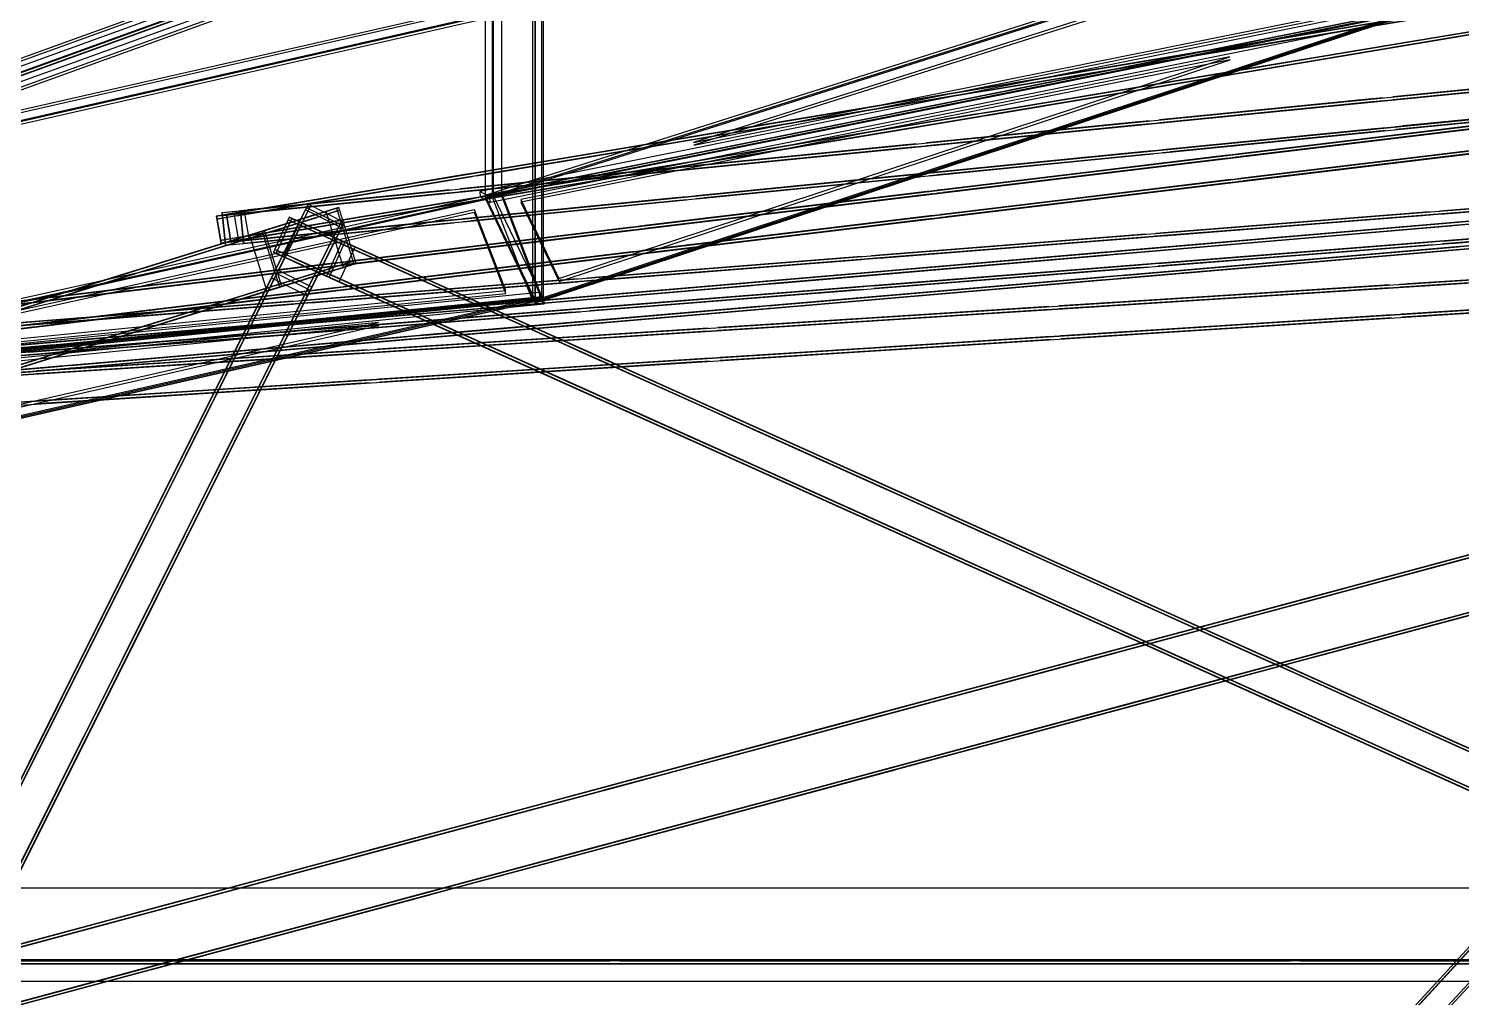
# Model space of a CAD drawing. Header units: millimetres. Extents: x -52000 to 48850, y -48850 to 51750.
# Drawn here: x 11668 to 19492, y 22304 to 27594 of the extents above; entities that cross this region are included whole.
import ezdxf

# ---------------------------------------------------------------- set-up
doc = ezdxf.new("R2010")
doc.units = ezdxf.units.MM
doc.layers.add('D-STR-BASE', color=7, linetype='Continuous', lineweight=25)
doc.layers.add('D-STR-STRC', color=7, linetype='Continuous', lineweight=25)

msp = doc.modelspace()

# ---------------------------------------------------------------- linework, layer by layer
at = {"layer": 'D-STR-BASE'}
for points in [[(-24900, -22900), (24900, -22900), (24900, 22900), (-24900, 22900)], [(24450, 22390), (-24450, 22390), (-24450, 22510), (24450, 22510)], [(24450, 22390), (-24450, 22390), (-24450, 22510), (24450, 22510)]]:
    msp.add_lwpolyline(points, close=True, dxfattribs=at)
at = {"layer": 'D-STR-STRC'}
for points in [[(29278.2, 29340.4), (29220.3, 29330.7), (12692, 26569.9), (12749.9, 26579.6)], [(29280.8, 29324.6), (29222.9, 29315), (12694.7, 26554.1), (12752.6, 26563.8)], [(29300.3, 29208.2), (29242.4, 29198.6), (12714.1, 26437.7), (12772, 26447.4)], [(29302.9, 29192.5), (29245, 29182.8), (12716.7, 26421.9), (12774.6, 26431.6)], [(14249.9, 28304.8), (9628.9, 26632.7), (9408, 27233.3)], [(14250.5, 28289.5), (9629.6, 26617.4), (9408.7, 27218)], [(14249.9, 28304.8), (14470.8, 27733.9), (9628.9, 26632.7)], [(14250.4, 28289.5), (14471.3, 27718.6), (9629.5, 26617.4)], [(14162.9, 26662), (14162.9, 28282), (14160.1, 28287.8), (14160.1, 26667.8)], [(14160.2, 28287.1), (14160.2, 26668.3), (14434.8, 26097.6), (14434.8, 27716.4)], [(14199.8, 28293), (14199.9, 26674.2), (14420.6, 26103.2), (14420.5, 27722)], [(14204.2, 28301.1), (14204.3, 26682.3), (14478.9, 26112.2), (14478.9, 27730.9)], [(14252.1, 26679.1), (14252.1, 28299.1), (14249.9, 28304.8), (14249.9, 26684.8)], [(14250, 28304.1), (14250, 26685.3), (14470.7, 26114.6), (14470.7, 27733.4)], [(14116, 28177.3), (14279.9, 27753.5), (10686.4, 26936.2)], [(19267.9, 27708.7), (18993, 28218.4), (14159.3, 26683.1)], [(19268.7, 27693.4), (18993.8, 28203.1), (14160.1, 26667.8)], [(14116.5, 28162), (14280.4, 27738.2), (10687, 26920.9)], [(19070, 27729.5), (18867.1, 28105.8), (15299.3, 26972.5)], [(19070.8, 27714.3), (18867.9, 28090.5), (15300.1, 26957.3)], [(28018.6, 28086.3), (27982.7, 28081.9), (8461.9, 25725), (8497.9, 25729.3)], [(28020.5, 28070.4), (27984.6, 28066.1), (8463.9, 25709.1), (8499.8, 25713.4)], [(13262.1, 28025.1), (9765.5, 26759.8), (9598.4, 27214.3)], [(13262.7, 28009.8), (9766.1, 26744.5), (9599, 27199)], [(12726.1, 26574.4), (12726.1, 26574.4), (28002.4, 28083.3), (28002.4, 28083.3)], [(28034.7, 27953.2), (27998.8, 27948.9), (8478, 25591.9), (8513.9, 25596.3)], [(28036.6, 27937.4), (28000.7, 27933), (8479.9, 25576.1), (8515.8, 25580.4)], [(12740.6, 26427.1), (12740.6, 26427.1), (28016.9, 27936), (28016.9, 27936)], [(19267.9, 27708.7), (14159.3, 26683.1), (14434.1, 26112.1)], [(14432.1, 27722.7), (14432.1, 26102.7), (14434.9, 26096.9), (14434.9, 27716.9)], [(14468.5, 27739.6), (14468.5, 26119.6), (14470.8, 26113.9), (14470.8, 27733.9)], [(19570.5, 27718.8), (18278.2, 27503), (18242.1, 27497)], [(19573.1, 27703.1), (18280.9, 27487.2), (18244.8, 27481.2)], [(19596, 27723.1), (19559.9, 27717.1), (18267.7, 27501.2)], [(19598.7, 27707.3), (19562.6, 27701.3), (18270.3, 27485.5)], [(19268.7, 27693.4), (14160.1, 26667.8), (14434.9, 26096.9)], [(19592.5, 27586.7), (18300.3, 27370.8), (18264.2, 27364.8)], [(19595.2, 27570.9), (18302.9, 27355), (18266.8, 27349)], [(19618.1, 27590.9), (19582, 27584.9), (18289.8, 27369.1)], [(19620.7, 27575.2), (19584.6, 27569.1), (18292.4, 27353.3)], [(18193.1, 27488.8), (16900.9, 27272.9), (16864.8, 27266.9)], [(18195.7, 27473), (16903.5, 27257.1), (16867.4, 27251.1)], [(18218.7, 27493), (18182.6, 27487), (16890.3, 27271.2)], [(18221.3, 27477.3), (18185.2, 27471.2), (16893, 27255.4)], [(18228.3, 27439.4), (14355.2, 26661.9), (14563.6, 26229)], [(18229.1, 27424.2), (14356, 26646.6), (14564.4, 26213.7)], [(18215.2, 27356.6), (16923, 27140.8), (16886.9, 27134.7)], [(18217.8, 27340.8), (16925.6, 27125), (16889.5, 27118.9)], [(18240.7, 27360.9), (18204.6, 27354.8), (16912.4, 27139)], [(18243.4, 27345.1), (18207.3, 27339.1), (16915, 27123.2)], [(19117, 27221.7), (19117, 27221.7), (20293.5, 27337.9)], [(19118.6, 27205.8), (19118.6, 27205.8), (20295.1, 27322)], [(19158.8, 27225.9), (20335.3, 27342.1), (20335.3, 27342.1)], [(19160.4, 27209.9), (20336.8, 27326.1), (20336.8, 27326.1)], [(16815.8, 27258.7), (15523.5, 27042.9), (15487.4, 27036.8)], [(16818.4, 27242.9), (15526.2, 27027.1), (15490.1, 27021)], [(16841.3, 27263), (16805.2, 27256.9), (15513, 27041.1)], [(16843.9, 27247.2), (16807.8, 27241.2), (15515.6, 27025.3)], [(27118.3, 27190.9), (27099.7, 27189.3), (4228.7, 25234.7), (4247.4, 25236.3)], [(27119.7, 27175), (27101.1, 27173.4), (4230.1, 25218.7), (4248.7, 25220.3)], [(8483.1, 25726.5), (8483.1, 25726.5), (27109.6, 27189.2), (27109.6, 27189.2)], [(17844, 27096), (17844, 27096), (19020.5, 27212.2)], [(17845.5, 27080.1), (17845.5, 27080.1), (19022, 27196.3)], [(17885.8, 27100.1), (19062.3, 27216.3), (19062.3, 27216.3)], [(17887.3, 27084.2), (19063.8, 27200.4), (19063.8, 27200.4)], [(19133.1, 27058.5), (19133.1, 27058.5), (20309.6, 27174.7)], [(19134.7, 27042.6), (19134.7, 27042.6), (20311.2, 27158.8)], [(19174.9, 27062.6), (20351.4, 27178.9), (20351.4, 27178.9)], [(19176.5, 27046.7), (20353, 27162.9), (20353, 27162.9)], [(16837.8, 27126.5), (15545.6, 26910.7), (15509.5, 26904.7)], [(16840.5, 27110.8), (15548.2, 26894.9), (15512.1, 26888.9)], [(16863.4, 27130.8), (16827.3, 27124.8), (15535, 26908.9)], [(16866, 27115), (16829.9, 27109), (15537.7, 26893.1)], [(16570.9, 26970.2), (16570.9, 26970.2), (17747.4, 27086.4)], [(16572.5, 26954.3), (16572.5, 26954.3), (17749, 27070.5)], [(16612.7, 26974.4), (17789.2, 27090.6), (17789.2, 27090.6)], [(16614.3, 26958.4), (17790.8, 27074.7), (17790.8, 27074.7)], [(19820.6, 27096.4), (18280.6, 26910.5), (18258.2, 26907.8)], [(19822.5, 27080.5), (18282.5, 26894.6), (18260.1, 26891.9)], [(19849.1, 27099.9), (19826.7, 27097.2), (18286.7, 26911.2)], [(19851, 27084), (19828.7, 27081.3), (18288.6, 26895.4)], [(27129.7, 27057.4), (27111.1, 27055.8), (4240.2, 25101.1), (4258.8, 25102.7)], [(27131.1, 27041.5), (27112.5, 27039.9), (4241.5, 25085.2), (4260.1, 25086.8)], [(8494.7, 25578.9), (8494.7, 25578.9), (27121.2, 27041.6), (27121.2, 27041.6)], [(15438.4, 27028.6), (14146.2, 26812.8), (14110.1, 26806.8)], [(15441, 27012.9), (14148.8, 26797), (14112.7, 26791)], [(15464, 27032.9), (15427.9, 27026.9), (14135.6, 26811)], [(15466.6, 27017.1), (15430.5, 27011.1), (14138.3, 26795.2)], [(17860.1, 26932.8), (17860.1, 26932.8), (19036.6, 27049)], [(17861.7, 26916.9), (17861.7, 26916.9), (19038.1, 27033.1)], [(17901.9, 26936.9), (19078.4, 27053.1), (19078.4, 27053.1)], [(17903.4, 26921), (19079.9, 27037.2), (19079.9, 27037.2)], [(15297.9, 26844.5), (15297.9, 26844.5), (16474.4, 26960.7)], [(15299.5, 26828.6), (15299.5, 26828.6), (16476, 26944.8)], [(15339.7, 26848.6), (16516.2, 26964.8), (16516.2, 26964.8)], [(15341.3, 26832.7), (16517.8, 26948.9), (16517.8, 26948.9)], [(16587.1, 26807), (16587.1, 26807), (17763.5, 26923.2)], [(16628.8, 26811.2), (17805.3, 26927.4), (17805.3, 26927.4)], [(19836.6, 26963.4), (18296.6, 26777.5), (18274.2, 26774.8)], [(19838.5, 26947.5), (18298.5, 26761.6), (18276.1, 26758.9)], [(19865.2, 26966.8), (19842.8, 26964.1), (18302.8, 26778.2)], [(19867.1, 26951), (19844.7, 26948.3), (18304.7, 26762.3)], [(14066.7, 26722.9), (15243.2, 26839.1), (15243.2, 26839.1)], [(15460.5, 26896.5), (14168.2, 26680.6), (14132.1, 26674.6)], [(15463.1, 26880.7), (14170.9, 26664.8), (14134.8, 26658.8)], [(15486, 26900.7), (15449.9, 26894.7), (14157.7, 26678.9)], [(15488.7, 26885), (15452.6, 26878.9), (14160.3, 26663.1)], [(16588.6, 26791.1), (16588.6, 26791.1), (17765.1, 26907.3)], [(16630.4, 26795.2), (17806.9, 26911.4), (17806.9, 26911.4)], [(18193.8, 26900), (16653.8, 26714.1), (16631.4, 26711.4)], [(18195.7, 26884.1), (16655.7, 26698.2), (16633.3, 26695.5)], [(18222.4, 26903.5), (18200, 26900.8), (16660, 26714.8)], [(18224.3, 26887.6), (18201.9, 26884.9), (16661.9, 26698.9)], [(14061, 26798.6), (12838.9, 26594.4), (12802.8, 26588.4)], [(14063.7, 26782.8), (12841.6, 26578.6), (12805.5, 26572.6)], [(14086.6, 26802.8), (14050.5, 26796.8), (12828.4, 26592.7)], [(14089.2, 26787.1), (14053.1, 26781), (12831, 26576.9)], [(14024.9, 26718.8), (14024.9, 26718.8), (15201.4, 26835)], [(14026.5, 26702.8), (14026.5, 26702.8), (15202.9, 26819)], [(14068.2, 26707), (15244.7, 26823.2), (15244.7, 26823.2)], [(15314, 26681.3), (15314, 26681.3), (16490.5, 26797.5)], [(15315.6, 26665.4), (15315.6, 26665.4), (16492.1, 26781.6)], [(15355.8, 26685.4), (16532.3, 26801.6), (16532.3, 26801.6)], [(15357.4, 26669.5), (16533.9, 26785.7), (16533.9, 26785.7)], [(18209.9, 26767), (16669.9, 26581), (16647.5, 26578.3)], [(18238.5, 26770.4), (18216.1, 26767.7), (16676.1, 26581.8)], [(14470.2, 26129.2), (14249.3, 26700.1), (9407.5, 25628.6)], [(14470.8, 26113.9), (14249.9, 26684.8), (9408, 25613.3)], [(12824, 26600.1), (12824, 26600.1), (13928.3, 26709.2)], [(12825.6, 26584.2), (12825.6, 26584.2), (13929.9, 26693.3)], [(12865.8, 26604.3), (13970.1, 26713.4), (13970.1, 26713.4)], [(12867.4, 26588.3), (13971.7, 26697.4), (13971.7, 26697.4)], [(14186.2, 26676), (14131.6, 26705.4), (14133.2, 26674.9), (14187.7, 26645.5)], [(16567.1, 26703.6), (15027.1, 26517.7), (15004.7, 26515)], [(16569, 26687.7), (15029, 26501.8), (15006.6, 26499.1)], [(16595.7, 26707.1), (16573.3, 26704.4), (15033.3, 26518.4)], [(16597.6, 26691.2), (16575.2, 26688.5), (15035.2, 26502.5)], [(18211.8, 26751.1), (16671.8, 26565.2), (16649.4, 26562.5)], [(18240.4, 26754.5), (18218, 26751.8), (16678, 26565.9)], [(19374.7, 26597.8), (19374.7, 26597.8), (20830.2, 26712.1)], [(19376, 26581.9), (19376, 26581.9), (20831.5, 26696.2)], [(19416.6, 26601.1), (20872.1, 26715.4), (20872.1, 26715.4)], [(19417.8, 26585.1), (20873.4, 26699.4), (20873.4, 26699.4)], [(13362, 26617.8), (12943.2, 26487.8), (-256.8, 22390.4), (162, 22520.4)], [(13366.7, 26602.5), (12947.9, 26472.5), (-252.1, 22375.1), (166.7, 22505.1)], [(4239.8, 25234.6), (4239.8, 25234.6), (26574.2, 26652.7), (26574.2, 26652.7)], [(14273.5, 26163.4), (14102.6, 26605.4), (10354.2, 25775.9)], [(26554.9, 26607.3), (26162.1, 26501.7), (10913.3, 22404.3), (11306.2, 22509.9)], [(13194.4, 26634.8), (13008.8, 26263.6), (10960.1, 22166.2), (11145.7, 22537.3)], [(13208.7, 26627.6), (13023.1, 26256.5), (10974.4, 22159), (11160, 22530.2)], [(14083.1, 26666.4), (12861, 26462.3), (12824.9, 26456.2)], [(14085.8, 26650.6), (12863.7, 26446.5), (12827.6, 26440.4)], [(14108.7, 26670.7), (14072.6, 26664.6), (12850.5, 26460.5)], [(14111.3, 26654.9), (14075.2, 26648.9), (12853.1, 26444.7)], [(13456.8, 26312.2), (13362, 26617.8), (12943.2, 26487.8), (13038, 26182.2)], [(13376.3, 26506.7), (13179.5, 26605.1), (12994, 26233.9), (13190.7, 26135.5)], [(13391.2, 26536.4), (13194.4, 26634.8), (13008.8, 26263.6), (13205.6, 26165.2)], [(13391.2, 26536.4), (13194.4, 26634.8), (13186, 26617.9), (13382.7, 26519.5)], [(13456.8, 26312.2), (13362, 26617.8), (13348.9, 26613.7), (13443.7, 26308.1)], [(14041, 26555.6), (14041, 26555.6), (15217.5, 26671.8)], [(14042.6, 26539.6), (14042.6, 26539.6), (15219.1, 26655.8)], [(14082.8, 26559.7), (15259.3, 26675.9), (15259.3, 26675.9)], [(14084.4, 26543.8), (15260.9, 26660), (15260.9, 26660)], [(14274.1, 26148.1), (14103.1, 26590.1), (10354.8, 25760.6)], [(26559.1, 26591.8), (26166.2, 26486.3), (10917.5, 22388.8), (11310.3, 22494.4)], [(13376.9, 26543.5), (13191.3, 26172.4), (11142.6, 22074.9), (11328.2, 22446.1)], [(13391.2, 26536.4), (13205.6, 26165.2), (11156.9, 22067.8), (11342.5, 22439)], [(13234.9, 26578.4), (12254.9, 26274.2), (11917.9, 26169.6)], [(13236.8, 26578.9), (12899.8, 26474.3), (11919.8, 26170.1)], [(13239.7, 26563.1), (12259.7, 26258.9), (11922.7, 26154.3)], [(13241.5, 26563.7), (12904.5, 26459.1), (11924.5, 26154.9)], [(12774.6, 26431.6), (12749.9, 26579.6), (12692, 26569.9), (12716.7, 26421.9)], [(12720.6, 26422.6), (12695.9, 26570.5), (12692, 26569.9), (12716.7, 26421.9)], [(12724.5, 26590.3), (12742.2, 26411.2), (12742.2, 26411.2), (12724.5, 26590.3)], [(12774.6, 26431.6), (12749.9, 26579.6), (12746.1, 26578.9), (12770.8, 26431)], [(12871.4, 26447.8), (12846.7, 26595.7), (12788.7, 26586), (12813.5, 26438.1)], [(12824, 26600.1), (12841.7, 26421), (12841.7, 26421), (12824, 26600.1)], [(12840.1, 26436.9), (12840.1, 26436.9), (13944.5, 26546)], [(12841.7, 26421), (12841.7, 26421), (13946, 26530.1)], [(13143.7, 26533.4), (13010.8, 26267.6), (12865.7, 25977.4)], [(13387.3, 26290.6), (13292.4, 26596.2), (12873.6, 26466.2), (12968.5, 26160.6)], [(13156, 26557.9), (13010.9, 26267.8), (12878, 26002)], [(13158, 26526.2), (13025.1, 26260.5), (12880.1, 25970.3)], [(12881.9, 26441.1), (13986.3, 26550.1), (13986.3, 26550.1)], [(12883.5, 26425.1), (13987.8, 26534.2), (13987.8, 26534.2)], [(13170.3, 26550.8), (13025.2, 26260.6), (12892.3, 25994.9)], [(13091.2, 26564.1), (13005, 26372.6), (13019.5, 26366.1), (13105.7, 26557.6)], [(13091.2, 26564.1), (13005, 26372.6), (13308.8, 26235.9), (13395, 26427.4)], [(13146.8, 26539.1), (13060.6, 26347.6), (13364.3, 26210.9), (13450.5, 26402.4)], [(13084.6, 26549.5), (13388.4, 26412.8), (22491, 22315.3), (22187.2, 22452.1)], [(13091.2, 26564.1), (13395, 26427.4), (22497.5, 22329.9), (22193.8, 22466.7)], [(16583.2, 26570.6), (15043.2, 26384.6), (15020.8, 26381.9)], [(16585.1, 26554.7), (15045.1, 26368.7), (15022.7, 26366)], [(16611.7, 26574), (16589.3, 26571.3), (15049.3, 26385.4)], [(16613.6, 26558.1), (16591.3, 26555.4), (15051.3, 26369.5)], [(19432, 26534), (17613.6, 26378.6), (17602, 26377.6)], [(19462.8, 26536.6), (19451.2, 26535.6), (17632.8, 26380.2)], [(17822.5, 26475.9), (17822.5, 26475.9), (19278, 26590.2)], [(17823.8, 26460), (17823.8, 26460), (19279.3, 26574.3)], [(17864.4, 26479.2), (19319.9, 26593.5), (19319.9, 26593.5)], [(17865.6, 26463.3), (19321.1, 26577.6), (19321.1, 26577.6)], [(19387.6, 26434.3), (19387.6, 26434.3), (20843.1, 26548.6)], [(19388.8, 26418.4), (19388.8, 26418.4), (20844.3, 26532.7)], [(19429.4, 26437.6), (20884.9, 26551.9), (20884.9, 26551.9)], [(19430.7, 26421.7), (20886.2, 26536), (20886.2, 26536)], [(4249.1, 25086.9), (4249.1, 25086.9), (26583.5, 26505), (26583.5, 26505)], [(13051.1, 26186.3), (12956.3, 26491.9), (12943.2, 26487.8), (13038, 26182.2)], [(13338.4, 26466.7), (13193.4, 26176.5), (13060.5, 25910.8)], [(13352.8, 26459.5), (13207.7, 26169.4), (13074.8, 25903.6)], [(13194.1, 26500.3), (13856.9, 26201.9), (14070.2, 26105.9)], [(13200.7, 26514.8), (13863.4, 26216.5), (14076.8, 26120.5)], [(13201.7, 26496.9), (13415, 26400.8), (14077.8, 26102.5)], [(13208.2, 26511.4), (13421.6, 26415.4), (14084.3, 26117.1)], [(14940.4, 26507.2), (13400.4, 26321.3), (13378, 26318.5)], [(14942.3, 26491.3), (13402.3, 26305.4), (13379.9, 26302.7)], [(14968.9, 26510.6), (14946.5, 26507.9), (13406.5, 26322)], [(14970.9, 26494.8), (14948.5, 26492.1), (13408.5, 26306.1)], [(16270.3, 26354), (16270.3, 26354), (17725.8, 26468.3)], [(16271.6, 26338.1), (16271.6, 26338.1), (17727.1, 26452.4)], [(16312.2, 26357.3), (17767.7, 26471.6), (17767.7, 26471.6)], [(16313.4, 26341.4), (17768.9, 26455.7), (17768.9, 26455.7)], [(19433.4, 26518.1), (17615, 26362.7), (17603.4, 26361.7)], [(19464.2, 26520.7), (19452.5, 26519.7), (17634.1, 26364.3)], [(13005, 26372.6), (13308.8, 26235.9), (22411.3, 22138.4), (22107.6, 22275.2)], [(13011.6, 26387.2), (13315.4, 26250.5), (22417.9, 22153), (22114.1, 22289.8)], [(13326.2, 26442.1), (13193.3, 26176.4), (13048.2, 25886.2)], [(13340.5, 26435), (13207.6, 26169.2), (13062.5, 25879.1)], [(13380.5, 26433.9), (13294.3, 26242.4), (13308.8, 26235.9), (13395, 26427.4)], [(14956.4, 26374.2), (13416.4, 26188.2), (13394, 26185.5)], [(14985, 26377.6), (14962.6, 26374.9), (13422.6, 26189)], [(17526.1, 26371.1), (15707.7, 26215.7), (15696.1, 26214.7)], [(17556.9, 26373.8), (17545.3, 26372.8), (15726.9, 26217.3)], [(19443.4, 26400.5), (17625, 26245.1), (17613.4, 26244.1)], [(19444.8, 26384.6), (17626.4, 26229.1), (17614.8, 26228.2)], [(19474.2, 26403.1), (19462.6, 26402.1), (17644.2, 26246.7)], [(19475.6, 26387.2), (19464, 26386.2), (17645.6, 26230.8)], [(17835.4, 26312.4), (17835.4, 26312.4), (19290.9, 26426.7)], [(17836.6, 26296.5), (17836.6, 26296.5), (19292.1, 26410.8)], [(17877.2, 26315.7), (19332.7, 26430), (19332.7, 26430)], [(17878.5, 26299.8), (19334, 26414.1), (19334, 26414.1)], [(13452.1, 26327.5), (13033.3, 26197.5), (-166.7, 22100), (252.1, 22230)], [(13456.8, 26312.2), (13038, 26182.2), (-162, 22084.8), (256.8, 22214.7)], [(26633.8, 26313.7), (26240.9, 26208.2), (10992.2, 22110.7), (11385.1, 22216.3)], [(26637.9, 26298.3), (26245.1, 26192.7), (10996.4, 22095.3), (11389.2, 22200.8)], [(13313.6, 26310.8), (11773.6, 26124.8), (11751.2, 26122.1)], [(13315.6, 26294.9), (11775.5, 26109), (11753.2, 26106.2)], [(13342.2, 26314.2), (13319.8, 26311.5), (11779.8, 26125.6)], [(13344.1, 26298.3), (13321.7, 26295.6), (11781.7, 26109.7)], [(13325, 26288), (12345, 25983.8), (12008.1, 25879.2)], [(13326.9, 26288.6), (12989.9, 26184), (12009.9, 25879.8)], [(13114.5, 26323.4), (13777.2, 26025), (13990.6, 25929)], [(13121, 26337.9), (13783.8, 26039.6), (13997.1, 25943.6)], [(13122, 26319.9), (13335.4, 26223.9), (13998.1, 25925.6)], [(13128.6, 26334.5), (13342, 26238.5), (14004.7, 25940.2)], [(14958.3, 26358.3), (13418.3, 26172.3), (13396, 26169.6)], [(14986.9, 26361.7), (14964.5, 26359), (13424.5, 26173.1)], [(14718.1, 26232.1), (14718.1, 26232.1), (16173.6, 26346.4)], [(14719.3, 26216.2), (14719.3, 26216.2), (16174.9, 26330.5)], [(14760, 26235.4), (16215.5, 26349.7), (16215.5, 26349.7)], [(14761.2, 26219.5), (16216.7, 26333.8), (16216.7, 26333.8)], [(17527.5, 26355.2), (15709.1, 26199.8), (15697.5, 26198.8)], [(17558.2, 26357.8), (17546.6, 26356.8), (15728.2, 26201.4)], [(16283.1, 26190.5), (16283.1, 26190.5), (17738.7, 26304.8)], [(16284.4, 26174.6), (16284.4, 26174.6), (17739.9, 26288.9)], [(16325, 26193.8), (17780.5, 26308.1), (17780.5, 26308.1)], [(16326.3, 26177.9), (17781.8, 26292.2), (17781.8, 26292.2)], [(19155.8, 26197.7), (19155.8, 26197.7), (20920.2, 26309.7)], [(19156.8, 26181.7), (19156.8, 26181.7), (20921.2, 26293.8)], [(19197.7, 26200.4), (20962.1, 26312.4), (20962.1, 26312.4)], [(19198.7, 26184.4), (20963.1, 26296.4), (20963.1, 26296.4)], [(12185.3, 26252.6), (11154.9, 25932.7), (10817.9, 25828.1)], [(12187.2, 26253.1), (11850.2, 26148.5), (10819.8, 25828.7)], [(12190.1, 26237.3), (11159.7, 25917.4), (10822.7, 25812.8)], [(12191.9, 26237.9), (11855, 26133.3), (10824.5, 25813.4)], [(13329.8, 26272.8), (12349.8, 25968.5), (12012.8, 25863.9)], [(13331.6, 26273.3), (12994.7, 26168.7), (12014.7, 25864.5)], [(12983.7, 26213.4), (12850.9, 25947.7), (12695, 25636)], [(12996, 26238), (12840.2, 25926.3), (12707.3, 25660.6)], [(13010.3, 26230.9), (12854.5, 25919.2), (12721.6, 25653.4)], [(13214, 26182.1), (13017.3, 26280.5), (13008.8, 26263.6), (13205.6, 26165.2)], [(13165.9, 26110.2), (13165.9, 26110.2), (14621.4, 26224.5)], [(13207.8, 26113.5), (14663.3, 26227.8), (14663.3, 26227.8)], [(13209, 26097.6), (14664.5, 26211.9), (14664.5, 26211.9)], [(15651, 26210.9), (15639.4, 26209.9), (13821, 26054.5)], [(17537.5, 26237.6), (15719.1, 26082.2), (15707.5, 26081.2)], [(17538.9, 26221.7), (15720.5, 26066.3), (15708.9, 26065.3)], [(17568.3, 26240.2), (17556.7, 26239.2), (15738.3, 26083.8)], [(17569.7, 26224.3), (17558, 26223.3), (15739.6, 26067.9)], [(13329.7, 26177.7), (11789.7, 25991.8), (11767.3, 25989.1)], [(13331.6, 26161.9), (11791.6, 25975.9), (11769.2, 25973.2)], [(13358.3, 26181.2), (13335.9, 26178.5), (11795.9, 25992.5)], [(13360.2, 26165.3), (13337.8, 26162.6), (11797.8, 25976.7)], [(12998.1, 26206.3), (12865.2, 25940.6), (12709.3, 25628.8)], [(13178.5, 26146.8), (13022.6, 25835.1), (12889.8, 25569.3)], [(13192.8, 26139.6), (13036.9, 25827.9), (12904.1, 25562.2)], [(13167.1, 26094.3), (13167.1, 26094.3), (14622.6, 26208.6)], [(15620.2, 26208.2), (13801.8, 26052.8), (13790.2, 26051.8)], [(15621.6, 26192.3), (13803.2, 26036.9), (13791.6, 26035.9)], [(15652.3, 26194.9), (15640.7, 26193.9), (13822.3, 26038.5)], [(13912.4, 26176.9), (14615.4, 25860.5), (14828.8, 25764.4)], [(13919, 26191.5), (14622, 25875.1), (14835.3, 25779)], [(13919.9, 26173.5), (14133.3, 26077.5), (14836.3, 25761)], [(13926.5, 26188.1), (14139.9, 26092.1), (14842.9, 25775.6)], [(14482.8, 26120.4), (14456.9, 26153.3), (14458.1, 26122.7), (14484, 26089.8)], [(14730.9, 26068.6), (14730.9, 26068.6), (16186.4, 26182.9)], [(14732.2, 26052.7), (14732.2, 26052.7), (16187.7, 26167)], [(14772.8, 26071.9), (16228.3, 26186.2), (16228.3, 26186.2)], [(14774.1, 26056), (16229.6, 26170.3), (16229.6, 26170.3)], [(17294.6, 26079.5), (17294.6, 26079.5), (19059, 26191.6)], [(17295.6, 26063.6), (17295.6, 26063.6), (19060, 26175.6)], [(17336.5, 26082.2), (19100.9, 26194.2), (19100.9, 26194.2)], [(17337.5, 26066.2), (19101.9, 26178.3), (19101.9, 26178.3)], [(19166.2, 26034), (19166.2, 26034), (20930.6, 26146.1)], [(19208.1, 26036.7), (20972.5, 26148.7), (20972.5, 26148.7)], [(19209.1, 26020.7), (20973.5, 26132.8), (20973.5, 26132.8)], [(14470.2, 26129.2), (9407.5, 25628.7), (9628.3, 25028)], [(14470.8, 26113.9), (9408, 25613.3), (9628.9, 25012.7)], [(11686.9, 26114.4), (10146.9, 25928.4), (10124.5, 25925.7)], [(11688.8, 26098.5), (10148.8, 25912.5), (10126.4, 25909.8)], [(11715.5, 26117.8), (11693.1, 26115.1), (10153.1, 25929.2)], [(11717.4, 26101.9), (11695, 26099.2), (10155, 25913.3)], [(11613.7, 25988.4), (11613.7, 25988.4), (13069.2, 26102.6)], [(11614.9, 25972.4), (11614.9, 25972.4), (13070.4, 26086.7)], [(11655.5, 25991.6), (13111.1, 26105.9), (13111.1, 26105.9)], [(11656.8, 25975.7), (13112.3, 26090), (13112.3, 26090)], [(13166.2, 26122.2), (13033.3, 25856.5), (12877.5, 25544.8)], [(13180.5, 26115.1), (13047.7, 25849.3), (12891.8, 25537.6)], [(13178.7, 25946.7), (13178.7, 25946.7), (14634.2, 26061)], [(13220.6, 25950), (14676.1, 26064.3), (14676.1, 26064.3)], [(15631.6, 26074.7), (13813.2, 25919.3), (13801.6, 25918.3)], [(15633, 26058.8), (13814.6, 25903.4), (13803, 25902.4)], [(15662.4, 26077.3), (15650.8, 26076.4), (13832.4, 25920.9)], [(15663.7, 26061.4), (15652.1, 26060.4), (13833.7, 25905)], [(15433.4, 25961.4), (15433.4, 25961.4), (17197.8, 26073.4)], [(15434.4, 25945.4), (15434.4, 25945.4), (17198.8, 26057.4)], [(15475.3, 25964), (17239.7, 26076), (17239.7, 26076)], [(15476.3, 25948), (17240.7, 26060.1), (17240.7, 26060.1)], [(19167.2, 26018.1), (19167.2, 26018.1), (20931.6, 26130.1)], [(13579.2, 25988.5), (9602.9, 25595.3), (9776.4, 25123.6)], [(11703, 25981.3), (10163, 25795.4), (10140.6, 25792.7)], [(11731.5, 25984.8), (11709.1, 25982.1), (10169.1, 25796.1)], [(13714.3, 26045.3), (11895.9, 25889.9), (11884.3, 25888.9)], [(13715.7, 26029.4), (11897.2, 25874), (11885.6, 25873)], [(13745.1, 26048), (13733.4, 26047), (11915, 25891.6)], [(13746.4, 26032), (13734.8, 26031), (11916.4, 25875.6)], [(13180, 25930.8), (13180, 25930.8), (14635.5, 26045.1)], [(13221.8, 25934.1), (14677.4, 26048.4), (14677.4, 26048.4)], [(13832.8, 26000), (14535.8, 25683.6), (14749.1, 25587.5)], [(13839.3, 26014.6), (14542.3, 25698.2), (14755.7, 25602.1)], [(13840.3, 25996.6), (14053.7, 25900.6), (14756.7, 25584.1)], [(13846.9, 26011.2), (14060.2, 25915.2), (14763.3, 25598.7)], [(17305, 25915.9), (17305, 25915.9), (19069.4, 26027.9)], [(17306, 25899.9), (17306, 25899.9), (19070.4, 26011.9)], [(17346.9, 25918.5), (19111.3, 26030.5), (19111.3, 26030.5)], [(17347.9, 25902.6), (19112.3, 26014.6), (19112.3, 26014.6)], [(13579.8, 25973.2), (9603.5, 25580), (9777, 25108.2)], [(11704.9, 25965.4), (10164.9, 25779.5), (10142.5, 25776.8)], [(11733.5, 25968.9), (11711.1, 25966.2), (10171.1, 25780.3)], [(12275.5, 25962.2), (11245, 25642.4), (10908.1, 25537.8)], [(12277.3, 25962.8), (11940.3, 25858.2), (10909.9, 25538.4)], [(12280.2, 25947), (11249.8, 25627.1), (10912.8, 25522.5)], [(12282.1, 25947.5), (11945.1, 25842.9), (10914.7, 25523.1)], [(11626.5, 25824.9), (11626.5, 25824.9), (13082, 25939.2)], [(11627.8, 25808.9), (11627.8, 25808.9), (13083.3, 25923.2)], [(11668.4, 25828.1), (13123.9, 25942.4), (13123.9, 25942.4)], [(11669.6, 25812.2), (13125.1, 25926.5), (13125.1, 25926.5)], [(13725.7, 25911.8), (11907.3, 25756.4), (11895.7, 25755.4)], [(13756.5, 25914.5), (13744.9, 25913.5), (11926.5, 25758.1)], [(13757.8, 25898.5), (13746.2, 25897.5), (11927.8, 25742.1)], [(13572.2, 25843.2), (13572.2, 25843.2), (15336.6, 25955.2)], [(13573.2, 25827.2), (13573.2, 25827.2), (15337.6, 25939.2)], [(13614.1, 25845.8), (15378.5, 25957.9), (15378.5, 25957.9)], [(13615.1, 25829.9), (15379.5, 25941.9), (15379.5, 25941.9)], [(15443.8, 25797.7), (15443.8, 25797.7), (17208.2, 25909.7)], [(15485.7, 25800.3), (17250.1, 25912.4), (17250.1, 25912.4)], [(11808.4, 25882.5), (9990, 25727), (9978.4, 25726.1)], [(11809.7, 25866.5), (9991.3, 25711.1), (9979.7, 25710.1)], [(11839.1, 25885.1), (11827.5, 25884.1), (10009.1, 25728.7)], [(11840.5, 25869.1), (11828.9, 25868.2), (10010.5, 25712.7)], [(11711, 25725), (11711, 25725), (13475.4, 25837)], [(11712, 25709), (11712, 25709), (13476.4, 25821.1)], [(11752.9, 25727.7), (13517.3, 25839.7), (13517.3, 25839.7)], [(11753.9, 25711.7), (13518.3, 25823.7), (13518.3, 25823.7)], [(13727.1, 25895.9), (11908.7, 25740.5), (11897, 25739.5)], [(12813, 25872), (12680.1, 25606.3), (12524.3, 25294.5)], [(12825.3, 25896.6), (12669.4, 25584.9), (12536.6, 25319.1)], [(12827.3, 25864.8), (12694.5, 25599.1), (12538.6, 25287.4)], [(12839.6, 25889.4), (12683.8, 25577.7), (12550.9, 25312)], [(14670.9, 25835.5), (15373.9, 25519), (15587.3, 25423)], [(14677.5, 25850.1), (15380.5, 25533.6), (15593.9, 25437.6)], [(14678.5, 25832.1), (14891.9, 25736), (15594.9, 25419.6)], [(14685.1, 25846.7), (14898.4, 25750.6), (15601.4, 25434.2)], [(15444.8, 25781.7), (15444.8, 25781.7), (17209.2, 25893.7)], [(15486.7, 25784.4), (17251.1, 25896.4), (17251.1, 25896.4)], [(11819.8, 25748.9), (10001.4, 25593.5), (9989.8, 25592.5)], [(11850.6, 25751.6), (11838.9, 25750.6), (10020.5, 25595.2)], [(12995.5, 25780.8), (12862.6, 25515), (12706.7, 25203.3)], [(13007.8, 25805.3), (12851.9, 25493.6), (12719, 25227.9)], [(13009.8, 25773.6), (12876.9, 25507.9), (12721.1, 25196.2)], [(13022.1, 25798.2), (12866.2, 25486.5), (12733.4, 25220.7)], [(13582.6, 25679.5), (13582.6, 25679.5), (15347, 25791.5)], [(13583.6, 25663.5), (13583.6, 25663.5), (15348, 25775.6)], [(13624.5, 25682.2), (15388.9, 25794.2), (15388.9, 25794.2)], [(13625.5, 25666.2), (15389.9, 25778.2), (15389.9, 25778.2)], [(11821.1, 25733), (10002.7, 25577.6), (9991.1, 25576.6)], [(11851.9, 25735.6), (11840.3, 25734.6), (10021.9, 25579.2)], [(11721.4, 25561.3), (11721.4, 25561.3), (13485.8, 25673.4)], [(11763.3, 25564), (13527.7, 25676), (13527.7, 25676)], [(14597.9, 25673.2), (15300.9, 25356.7), (15514.2, 25260.7)], [(14605.4, 25669.8), (14818.8, 25573.7), (15521.8, 25257.3)], [(11722.4, 25545.4), (11722.4, 25545.4), (13486.8, 25657.4)], [(11764.3, 25548), (13528.7, 25660.1), (13528.7, 25660.1)], [(14591.3, 25658.6), (15294.3, 25342.1), (15507.7, 25246.1)], [(14598.9, 25655.2), (14812.2, 25559.1), (15515.2, 25242.7)], [(12642.3, 25530.5), (12509.4, 25264.8), (12353.6, 24953.1)], [(12654.6, 25555.1), (12498.7, 25243.4), (12365.9, 24977.7)], [(12656.6, 25523.4), (12523.7, 25257.7), (12367.9, 24945.9)], [(12668.9, 25548), (12513, 25236.2), (12380.2, 24970.5)], [(15436.1, 25508.6), (16139.1, 25192.2), (16352.4, 25096.1)], [(12824.8, 25439.3), (12691.9, 25173.6), (12536, 24861.9)], [(12837, 25463.9), (12681.2, 25152.2), (12548.3, 24886.4)], [(12839.1, 25432.2), (12706.2, 25166.4), (12550.3, 24854.7)], [(12851.4, 25456.7), (12695.5, 25145), (12562.6, 24879.3)], [(15429.5, 25494), (16132.5, 25177.6), (16345.9, 25081.5)], [(15437, 25490.6), (15650.4, 25394.6), (16353.4, 25078.1)], [(15443.6, 25505.2), (15657, 25409.2), (16360, 25092.7)], [(15349.9, 25317.1), (16052.9, 25000.7), (16266.2, 24904.6)], [(15356.4, 25331.7), (16059.4, 25015.3), (16272.8, 24919.2)], [(15357.4, 25313.7), (15570.8, 25217.7), (16273.8, 24901.2)], [(15364, 25328.3), (15577.3, 25232.3), (16280.3, 24915.8)], [(12483.9, 25213.7), (12328, 24901.9), (12195.1, 24636.2)], [(12498.2, 25206.5), (12342.3, 24894.8), (12209.4, 24629.1)], [(12471.6, 25189.1), (12338.7, 24923.4), (12182.8, 24611.6)], [(12485.9, 25181.9), (12353, 24916.2), (12197.1, 24604.5)], [(12666.3, 25122.4), (12510.5, 24810.7), (12377.6, 24545)], [(12680.6, 25115.3), (12524.8, 24803.6), (12391.9, 24537.8)], [(16188, 25152.6), (16891, 24836.1), (17104.4, 24740.1)], [(16194.6, 25167.2), (16897.6, 24850.7), (17111, 24754.7)], [(16195.6, 25149.2), (16408.9, 25053.1), (17112, 24736.7)], [(16202.2, 25163.8), (16415.5, 25067.7), (17118.5, 24751.3)], [(12654, 25097.9), (12521.2, 24832.1), (12365.3, 24520.4)], [(12668.3, 25090.7), (12535.5, 24825), (12379.6, 24513.2)], [(16108.4, 24975.7), (16811.4, 24659.2), (17024.8, 24563.2)], [(16115, 24990.3), (16818, 24673.8), (17031.3, 24577.8)], [(16116, 24972.3), (16329.3, 24876.2), (17032.3, 24559.8)], [(16122.5, 24986.9), (16335.9, 24890.8), (17038.9, 24574.4)], [(20128.6, 24880.5), (19812.5, 24795.6), (18616.3, 24474.1)], [(12300.8, 24847.6), (12168, 24581.9), (12012.1, 24270.2)], [(12313.1, 24872.2), (12157.3, 24560.5), (12024.4, 24294.8)], [(12315.1, 24840.5), (12182.3, 24574.8), (12026.4, 24263)], [(12327.4, 24865.1), (12171.6, 24553.3), (12038.7, 24287.6)], [(16946.6, 24811.1), (17649.6, 24494.7), (17862.9, 24398.6)], [(16953.1, 24825.7), (17656.2, 24509.2), (17869.5, 24413.2)], [(16954.1, 24807.7), (17167.5, 24711.7), (17870.5, 24395.2)], [(16960.7, 24822.3), (17174.1, 24726.3), (17877.1, 24409.8)], [(20122.7, 24878.9), (18926.5, 24557.5), (18610.4, 24472.5)], [(20126.8, 24863.5), (18930.6, 24542), (18614.5, 24457.1)], [(20132.7, 24865.1), (19816.6, 24780.1), (18620.5, 24458.7)], [(12483.3, 24756.4), (12350.4, 24490.7), (12194.6, 24178.9)], [(12495.6, 24781), (12339.7, 24469.3), (12206.9, 24203.5)], [(12497.6, 24749.2), (12364.7, 24483.5), (12208.9, 24171.8)], [(12509.9, 24773.8), (12354, 24462.1), (12221.2, 24196.4)], [(16873.5, 24648.8), (17576.5, 24332.3), (17789.9, 24236.3)], [(16881.1, 24645.4), (17094.4, 24549.4), (17797.4, 24232.9)], [(16866.9, 24634.2), (17570, 24317.8), (17783.3, 24221.7)], [(16874.5, 24630.8), (17087.9, 24534.8), (17790.9, 24218.3)], [(20201.6, 24585.3), (19005.4, 24263.9), (18689.3, 24179)], [(20205.7, 24569.9), (19009.5, 24248.5), (18693.4, 24163.5)], [(20207.5, 24586.9), (19891.4, 24502), (18695.2, 24180.6)], [(20211.6, 24571.5), (19895.5, 24486.5), (18699.3, 24165.1)], [(12130.1, 24506.2), (11997.2, 24240.5), (11841.4, 23928.7)], [(12142.4, 24530.8), (11986.5, 24219), (11853.7, 23953.3)], [(12144.4, 24499), (12011.6, 24233.3), (11855.7, 23921.6)], [(12156.7, 24523.6), (12000.8, 24211.9), (11868, 23946.2)], [(18851.9, 24537.5), (17655.8, 24216), (17339.6, 24131.1)], [(18856.1, 24522), (17659.9, 24200.6), (17343.8, 24115.6)], [(18857.9, 24539.1), (18541.7, 24454.1), (17345.6, 24132.7)], [(18862, 24523.6), (18545.9, 24438.7), (17349.7, 24117.2)], [(12312.6, 24415), (12179.7, 24149.2), (12023.8, 23837.5)], [(12324.9, 24439.5), (12169, 24127.8), (12036.1, 23862.1)], [(12339.2, 24432.4), (12183.3, 24120.7), (12050.4, 23854.9)], [(17705.1, 24469.7), (18408.1, 24153.2), (18621.5, 24057.2)], [(17711.7, 24484.2), (18414.7, 24167.8), (18628.1, 24071.8)], [(17712.7, 24466.3), (17926, 24370.2), (18629, 24053.8)], [(17719.2, 24480.8), (17932.6, 24384.8), (18635.6, 24068.4)], [(12326.9, 24407.8), (12194, 24142.1), (12038.2, 23830.3)], [(17625.5, 24292.8), (18328.5, 23976.3), (18541.9, 23880.3)], [(17632.1, 24307.3), (18335.1, 23990.9), (18548.4, 23894.8)], [(17633, 24289.4), (17846.4, 24193.3), (18549.4, 23876.9)], [(17639.6, 24303.9), (17853, 24207.9), (18556, 23891.4)], [(11971.7, 24189.3), (11815.8, 23877.6), (11682.9, 23611.9)], [(11986, 24182.2), (11830.1, 23870.4), (11697.3, 23604.7)], [(17581.2, 24196), (16385, 23874.6), (16068.9, 23789.6)], [(17585.4, 24180.6), (16389.2, 23859.1), (16073.1, 23774.2)], [(17587.1, 24197.6), (17271, 24112.7), (16074.8, 23791.2)], [(17591.3, 24182.1), (17275.2, 24097.2), (16079, 23775.8)], [(18930.8, 24243.9), (17734.7, 23922.5), (17418.5, 23837.5)], [(18935, 24228.4), (17738.8, 23907), (17422.7, 23822.1)], [(18936.8, 24245.5), (18620.6, 24160.5), (17424.5, 23839.1)], [(18940.9, 24230), (18624.8, 24145.1), (17428.6, 23823.6)], [(11959.4, 24164.7), (11826.5, 23899), (11670.7, 23587.3)], [(11973.7, 24157.6), (11840.8, 23891.8), (11685, 23580.1)], [(12154.1, 24098.1), (11998.3, 23786.4), (11865.4, 23520.6)], [(18463.7, 24128.2), (19166.7, 23811.8), (19380, 23715.7)], [(18470.2, 24142.8), (19173.2, 23826.3), (19386.6, 23730.3)], [(18471.2, 24124.8), (18684.6, 24028.8), (19387.6, 23712.3)], [(18477.8, 24139.4), (18691.2, 24043.4), (19394.2, 23726.9)], [(12141.8, 24073.5), (12009, 23807.8), (11853.1, 23496)], [(12156.2, 24066.3), (12023.3, 23800.6), (11867.4, 23488.9)], [(12168.4, 24090.9), (12012.6, 23779.2), (11879.7, 23513.5)], [(18384, 23951.3), (19087, 23634.8), (19300.4, 23538.8)], [(18390.6, 23965.9), (19093.6, 23649.4), (19307, 23553.4)], [(18391.6, 23947.9), (18605, 23851.9), (19308, 23535.4)], [(18398.2, 23962.5), (18611.5, 23866.4), (19314.5, 23550)], [(17660.1, 23902.4), (16463.9, 23581), (16147.8, 23496.1)], [(17664.3, 23887), (16468.1, 23565.5), (16152, 23480.6)], [(17666, 23904), (17349.9, 23819.1), (16153.7, 23497.6)], [(17670.2, 23888.6), (17354.1, 23803.6), (16157.9, 23482.2)], [(11788.7, 23823.3), (11655.8, 23557.5), (11499.9, 23245.8)], [(11800.9, 23847.9), (11645.1, 23536.1), (11512.2, 23270.4)], [(11803, 23816.1), (11670.1, 23550.4), (11514.2, 23238.7)], [(11815.3, 23840.7), (11659.4, 23529), (11526.5, 23263.3)], [(16310.5, 23854.6), (15114.3, 23533.1), (14798.2, 23448.2)], [(16314.6, 23839.1), (15118.5, 23517.7), (14802.3, 23432.7)], [(16316.4, 23856.1), (16000.3, 23771.2), (14804.1, 23449.8)], [(16320.6, 23840.7), (16004.4, 23755.7), (14808.3, 23434.3)], [(19222.2, 23786.8), (19925.2, 23470.3), (20138.6, 23374.3)], [(19228.8, 23801.3), (19931.8, 23484.9), (20145.2, 23388.8)], [(19236.3, 23797.9), (19449.7, 23701.9), (20152.7, 23385.4)], [(11971.1, 23732), (11838.3, 23466.3), (11682.4, 23154.6)], [(11983.4, 23756.6), (11827.5, 23444.9), (11694.7, 23179.2)], [(11985.4, 23724.9), (11852.6, 23459.2), (11696.7, 23147.4)], [(11997.7, 23749.5), (11841.9, 23437.7), (11709, 23172)], [(19229.8, 23783.4), (19443.1, 23687.3), (20146.1, 23370.9)], [(16389.4, 23561), (15193.2, 23239.5), (14877.1, 23154.6)], [(16395.3, 23562.6), (16079.2, 23477.6), (14883, 23156.2)], [(19142.6, 23609.8), (19845.6, 23293.4), (20059, 23197.4)], [(19149.2, 23624.4), (19852.2, 23308), (20065.5, 23211.9)], [(19150.1, 23606.4), (19363.5, 23510.4), (20066.5, 23194)], [(19156.7, 23621), (19370.1, 23525), (20073.1, 23208.5)], [(15039.8, 23513.1), (13843.6, 23191.7), (13527.5, 23106.7)], [(15043.9, 23497.6), (13847.7, 23176.2), (13531.6, 23091.3)], [(15045.7, 23514.7), (14729.6, 23429.7), (13533.4, 23108.3)], [(15049.8, 23499.2), (14733.7, 23414.3), (13537.5, 23092.9)], [(16393.5, 23545.5), (15197.4, 23224.1), (14881.2, 23139.1)], [(16399.5, 23547.1), (16083.3, 23462.2), (14887.2, 23140.7)], [(11812.7, 23415.2), (11656.8, 23103.4), (11524, 22837.7)], [(11827, 23408), (11671.1, 23096.3), (11538.3, 22830.6)], [(11800.4, 23390.6), (11667.5, 23124.9), (11511.7, 22813.1)], [(11814.7, 23383.4), (11681.8, 23117.7), (11526, 22806)], [(13769, 23171.6), (12572.9, 22850.2), (12256.7, 22765.3)], [(13775, 23173.2), (13458.8, 23088.3), (12262.7, 22766.9)], [(15118.7, 23219.5), (13922.5, 22898.1), (13606.4, 22813.1)], [(15122.8, 23204.1), (13926.6, 22882.6), (13610.5, 22797.7)], [(15124.6, 23221.1), (14808.5, 23136.2), (13612.3, 22814.7)], [(15128.7, 23205.7), (14812.6, 23120.7), (13616.4, 22799.3)], [(13773.2, 23156.2), (12577, 22834.8), (12260.9, 22749.8)], [(13779.1, 23157.8), (13463, 23072.8), (12266.8, 22751.4)], [(13847.9, 22878.1), (12651.8, 22556.6), (12335.6, 22471.7)], [(13852.1, 22862.6), (12655.9, 22541.2), (12339.8, 22456.2)], [(13853.9, 22879.7), (13537.7, 22794.7), (12341.6, 22473.3)], [(13858, 22864.2), (13541.9, 22779.3), (12345.7, 22457.8)], [(12498.3, 22830.2), (11356.2, 22523.3), (11040.1, 22438.4)], [(12502.5, 22814.7), (11360.3, 22507.8), (11044.2, 22422.9)], [(12504.2, 22831.8), (12188.1, 22746.8), (11046, 22439.9)], [(12508.4, 22816.3), (12192.3, 22731.4), (11050.1, 22424.5)], [(19745.7, 22809), (19745.7, 19745.7), (16792.8, 16792.8), (16792.8, 19596.1)], [(19761.3, 22809), (19761.3, 19745.7), (16808.4, 16792.8), (16808.4, 19596.1)], [(12577.2, 22536.6), (11435.1, 22229.7), (11119, 22144.8)], [(12583.1, 22538.2), (12267, 22453.3), (11124.9, 22146.4)], [(19726.3, 22591.4), (19726.3, 19922.9), (19026.8, 19219.4), (19026.8, 21834.1)], [(19741.9, 22591.4), (19741.9, 19922.9), (19042.4, 19219.4), (19042.4, 21834.1)], [(22302.6, 22486.6), (22302.6, 22486.6), (-22302.6, 22486.6), (-22302.6, 22486.6)], [(12581.3, 22521.2), (11439.2, 22214.3), (11123.1, 22129.3)], [(12587.3, 22522.7), (12271.1, 22437.8), (11129, 22130.9)], [(14840.9, 22502.6), (14840.9, 22502.6), (11178.8, 22502.6), (11178.8, 22502.6)], [(14840.9, 22486.6), (14840.9, 22486.6), (11178.8, 22486.6), (11178.8, 22486.6)], [(18558, 22502.6), (18558, 22502.6), (14895.9, 22502.6), (14895.9, 22502.6)], [(18558, 22486.6), (18558, 22486.6), (14895.9, 22486.6), (14895.9, 22486.6)], [(22202.6, 22502.6), (22202.6, 22502.6), (18613, 22502.6), (18613, 22502.6)], [(22202.6, 22486.6), (22202.6, 22486.6), (18613, 22486.6), (18613, 22486.6)]]:
    msp.add_lwpolyline(points, close=True, dxfattribs=at)
for points in [[(29274.3, 29339.8), (12746.1, 26578.9)], [(29278.2, 29340.4), (12749.9, 26579.6)], [(29220.3, 29330.7), (12692, 26569.9)], [(29224.1, 29331.4), (12695.9, 26570.5)], [(29245, 29182.8), (12716.7, 26421.9)], [(29248.9, 29183.4), (12720.6, 26422.6)], [(29299, 29191.8), (12770.8, 26431)], [(29302.9, 29192.5), (12774.6, 26431.6)], [(14204.6, 28322.4), (9583.7, 26650.2)], [(14205.8, 28291.8), (9584.8, 26619.6)], [(14294.5, 28302.6), (9673.6, 26630.5)], [(14295.7, 28272), (9674.8, 26599.8)], [(18993.8, 28203.1), (14160.1, 26667.8)], [(18996.9, 28197.4), (14162.9, 26662)], [(12724.5, 26590.3), (28000.8, 28099.2)], [(27982.7, 28081.9), (8461.9, 25725)], [(27985.1, 28082.2), (8464.3, 25725.3)], [(28016.2, 28086), (8495.5, 25729)], [(28018.6, 28086.3), (8497.9, 25729.3)], [(28000.7, 27933), (8479.9, 25576.1)], [(28003.1, 27933.3), (8482.3, 25576.4)], [(28034.2, 27937.1), (8513.4, 25580.1)], [(28036.6, 27937.4), (8515.8, 25580.4)], [(12742.2, 26411.2), (28018.5, 27920.1)], [(14468.5, 27739.6), (9626.9, 26638.3)], [(14470.8, 27733.9), (9628.9, 26632.7)], [(19240.2, 27731), (14131.6, 26705.4)], [(19241.8, 27700.5), (14133.2, 26674.9)], [(19294.8, 27701.6), (14186.2, 26676)], [(19265.6, 27699.2), (14432.1, 26102.7)], [(19296.4, 27671.1), (14187.7, 26645.5)], [(19268.7, 27693.4), (14434.9, 26096.9)], [(27099.7, 27189.3), (4228.7, 25234.7)], [(27100.9, 27189.4), (4230, 25234.8)], [(27117.1, 27190.8), (4246.1, 25236.1)], [(27118.3, 27190.9), (4247.4, 25236.3)], [(8481.8, 25742.4), (27108.4, 27205.1)], [(27112.5, 27039.9), (4241.5, 25085.2)], [(27113.7, 27040), (4242.8, 25085.3)], [(27129.9, 27041.4), (4258.9, 25086.7)], [(27131.1, 27041.5), (4260.1, 25086.8)], [(8495.9, 25563), (27122.4, 27025.7)], [(14249.9, 26684.8), (9408, 25613.3)], [(14204.3, 26682.3), (14160.2, 26668.3)], [(14250, 26685.3), (14199.9, 26674.2)], [(13348.9, 26613.7), (148.9, 22516.3)], [(13362, 26617.8), (162, 22520.4)], [(4238.7, 25250.5), (26573.1, 26668.7)], [(14252.1, 26679.1), (9410.1, 25607.7)], [(13186, 26617.9), (11137.3, 22520.5)], [(13194.4, 26634.8), (11145.7, 22537.3)], [(26542.6, 26604), (11293.9, 22506.6)], [(26554.9, 26607.3), (11306.2, 22509.9)], [(13194.4, 26634.8), (13179.5, 26605.1)], [(13362, 26617.8), (13292.4, 26596.2)], [(13391.2, 26536.4), (11342.5, 22439)], [(12788.7, 26586), (12692, 26569.9)], [(12724.5, 26590.3), (12824, 26600.1)], [(12846.7, 26595.7), (12749.9, 26579.6)], [(13091.2, 26564.1), (22193.8, 22466.7)], [(13091.2, 26564.1), (13146.8, 26539.1)], [(13105.7, 26557.6), (22208.2, 22460.2)], [(13391.2, 26536.4), (13376.3, 26506.7)], [(12943.2, 26487.8), (-256.8, 22390.4)], [(12956.3, 26491.9), (-243.7, 22394.4)], [(4250.1, 25070.9), (26584.6, 26489)], [(26162.1, 26501.7), (10913.3, 22404.3)], [(26174.3, 26505), (10925.6, 22407.6)], [(13382.7, 26519.5), (11334, 22422.1)], [(12871.4, 26447.8), (12774.6, 26431.6)], [(12943.2, 26487.8), (12873.6, 26466.2)], [(12813.5, 26438.1), (12716.7, 26421.9)], [(12742.2, 26411.2), (12841.7, 26421)], [(13005, 26372.6), (22107.6, 22275.2)], [(13005, 26372.6), (13060.6, 26347.6)], [(13380.5, 26433.9), (22483.1, 22336.5)], [(13395, 26427.4), (22497.5, 22329.9)], [(13395, 26427.4), (13450.5, 26402.4)], [(13443.7, 26308.1), (243.7, 22210.7)], [(13456.8, 26312.2), (256.8, 22214.7)], [(26625.7, 26295), (11377, 22197.5)], [(26637.9, 26298.3), (11389.2, 22200.8)], [(13019.5, 26366.1), (22122, 22268.7)], [(13456.8, 26312.2), (13387.3, 26290.6)], [(13008.8, 26263.6), (10960.1, 22166.2)], [(13017.3, 26280.5), (10968.5, 22183)], [(13008.8, 26263.6), (12994, 26233.9)], [(13294.3, 26242.4), (22396.9, 22145)], [(13308.8, 26235.9), (22411.3, 22138.4)], [(13308.8, 26235.9), (13364.3, 26210.9)], [(13038, 26182.2), (-162, 22084.8)], [(13051.1, 26186.3), (-148.9, 22088.8)], [(14456.9, 26153.3), (9394.2, 25652.7)], [(26245.1, 26192.7), (10996.4, 22095.3)], [(26257.4, 26196), (11008.6, 22098.6)], [(13205.6, 26165.2), (11156.9, 22067.8)], [(13214, 26182.1), (11165.3, 22084.7)], [(13038, 26182.2), (12968.5, 26160.6)], [(13205.6, 26165.2), (13190.7, 26135.5)], [(14458.1, 26122.7), (9395.4, 25622.1)], [(14482.8, 26120.4), (9420.1, 25619.9)], [(14484, 26089.8), (9421.3, 25589.2)], [(14468.5, 26119.6), (9626.9, 25018.3)], [(14470.8, 26113.9), (9628.9, 25012.7)], [(14470.7, 26114.6), (14420.6, 26103.2)], [(14478.9, 26112.2), (14434.8, 26097.6)], [(19745.7, 22809), (16792.8, 19596.1)], [(19745.7, 22789), (16792.8, 19576.1)], [(22302.6, 22502.6), (-22302.6, 22502.6)]]:
    msp.add_lwpolyline(points, dxfattribs=at)

doc.saveas('drawing.dxf')
